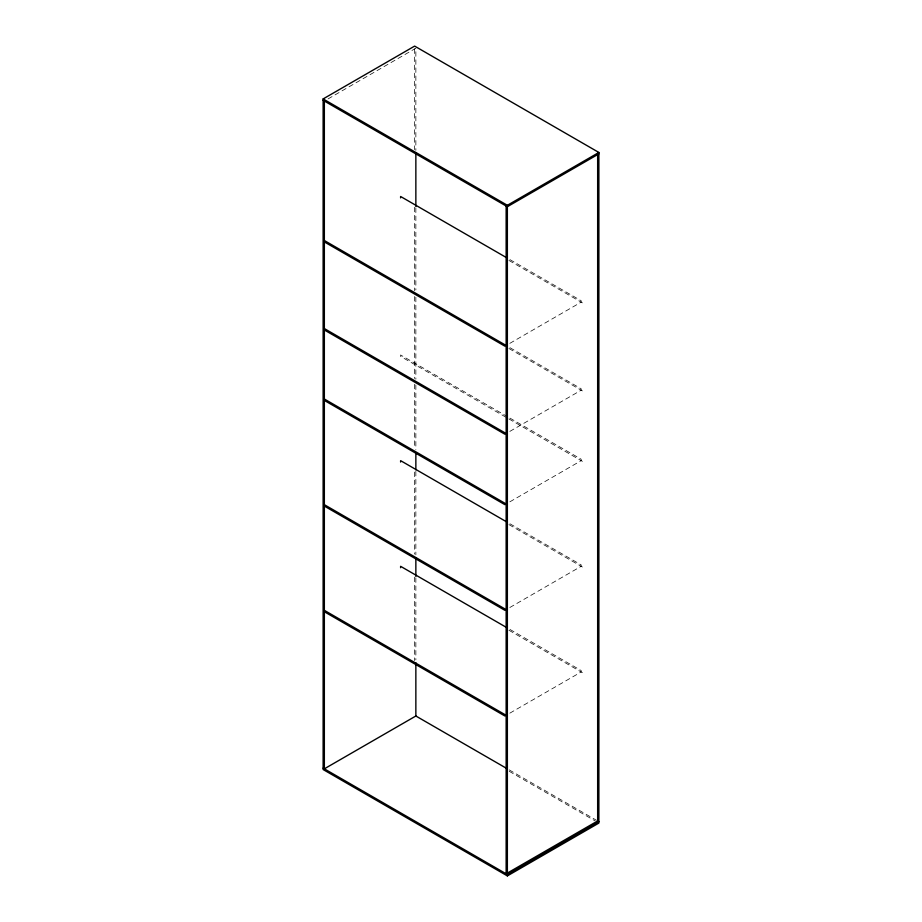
<?xml version="1.0" encoding="UTF-8"?>
<svg xmlns="http://www.w3.org/2000/svg" width="922" height="922" viewBox="0 0 922 922"><rect width="100%" height="100%" fill="white"/><g stroke="black" fill="none" stroke-linecap="round" stroke-linejoin="round"><path stroke-width="0.69" stroke-dasharray="4.61 3.46" d="M328.059 98.908L415.857 48.209L415.857 150.401M509.843 343.341L581.183 302.151L581.183 300.745L508.944 259.047M509.843 431.392L581.183 390.202L581.183 388.796L508.944 347.098M509.843 501.833L581.183 460.643L581.183 459.237L508.944 417.539M509.843 607.494L581.183 566.315L581.183 564.898L508.944 523.2M509.843 713.155L581.183 671.977L581.183 670.559L508.944 628.862M508.944 260.453L582.393 302.854M508.944 348.504L582.393 390.905M507.699 416.813L400.609 354.982L400.609 356.399L507.699 418.231M508.944 418.945L582.393 461.357M508.944 524.606L582.393 567.018M508.944 630.268L582.393 672.68M509.244 769.916L596.407 820.234M509.244 771.322L595.139 820.914M415.857 207.969L415.857 290.004M415.857 297.195L415.857 379.23M415.857 384.981L415.857 449.752M415.857 471.338L415.857 554.813M415.857 577.84L415.857 659.875M414.635 48.947L414.635 149.687M414.635 207.254L414.635 290.73M414.635 296.492L414.635 378.527M414.635 384.278L414.635 447.608M414.635 472.076L414.635 554.11M414.635 577.137L414.635 660.601"/><path stroke-width="1.38" d="M323.126 98.931L414.635 46.1L598.874 152.464L598.874 823.069L507.365 875.9L323.126 769.536L323.126 98.931L507.365 205.295L598.874 152.464M506.754 768.475L415.857 716.002L324.348 768.833L324.348 101.04M323.126 768.13L507.365 874.494L598.874 821.663L597.652 820.96L506.143 873.791L506.143 205.998M323.126 100.337L507.365 206.701L598.874 153.87L597.652 153.167L597.652 820.96M506.455 257.607L400.609 196.49L400.609 197.907M324.348 240.515L504.922 344.77L504.922 346.176L324.348 241.921M324.348 328.566L504.922 432.821L504.922 434.227L324.348 329.984M324.348 399.007L504.922 503.262L504.922 504.668L324.348 400.425M506.455 521.76L400.609 460.654L400.609 462.06M324.348 504.68L504.922 608.923L504.922 610.329L324.348 506.086M506.455 627.421L400.609 566.315L400.609 567.722M324.348 610.341L504.922 714.585L504.922 716.002L324.348 611.747M507.365 205.295L507.365 875.9M415.857 153.271L415.857 206.528M415.857 452.621L415.857 469.897M415.857 557.683L415.857 576.4M415.857 662.745L415.857 716.002"/></g></svg>
